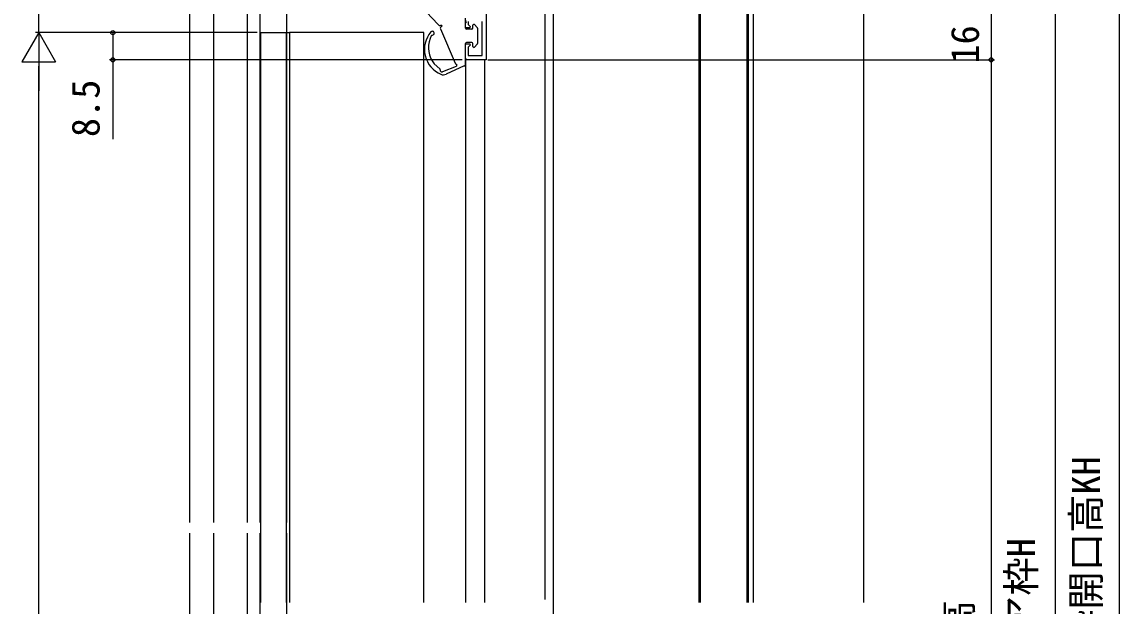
# Model space of a CAD drawing. Units: millimetres, scale not verified. Extents: x -525 to 525, y -783 to 779.
# Drawn here: x -225.6 to 117.6, y 32.7 to 215.4 of the extents above; entities that cross this region are included whole.
import ezdxf
from ezdxf.enums import TextEntityAlignment as Align

# ---------------------------------------------------------------- set-up
doc = ezdxf.new("R2010")
doc.units = ezdxf.units.MM
doc.header["$LTSCALE"] = 4
for name, color, linetype in [('0-3_YKK_11', 7, 'Continuous'), ('0-5_YKK_12', 2, 'Continuous'), ('0-6_YKK_13', 4, 'Continuous'), ('0-7_YKK_D', 6, 'Continuous'), ('0-9_YSS_K', 3, 'Continuous')]:
    doc.layers.add(name, color=color, linetype=linetype)
doc.styles.add('ＭＳ ゴシック', font='')
doc.styles.get('ＭＳ ゴシック').set_extended_font_data('MS Gothic')

msp = doc.modelspace()

# ---------------------------------------------------------------- linework, layer by layer
at = {"layer": '0-3_YKK_11'}
for points in [[(-80.408, 219.589), (-80.408, 203.589), (-86.908, 203.589), (-86.908, 208.589), (-85.531, 208.589), (-85.372, 208.201), (-86.008, 207.565), (-86.008, 204.989), (-81.708, 204.989), (-81.708, 215.589)], [(-86.008, 215.589), (-86.008, 214.614), (-85.372, 213.977), (-85.532, 213.589), (-86.908, 213.589), (-86.908, 216.589)]]:
    msp.add_lwpolyline(points, dxfattribs=at)
at = {"layer": '0-5_YKK_12'}
for p, q in [((-59.408, 424.411), (-59.408, -311.728)), ((-173.208, 295.105), (-173.208, 58.817)), ((-165.713, 291.489), (-165.713, 58.817)), ((1.592, 257.59), (1.592, 33.804)), ((3.092, 257.59), (3.092, 33.804)), ((-151.208, 237.59), (-151.208, 58.817)), ((-142.908, 237.59), (-142.875, 58.817)), ((-142.908, 232.089), (-142.908, 212.089)), ((-61.908, 34.73), (-61.908, 232.59)), ((-13.908, 232.59), (-13.908, 33.804)), ((-13.408, 232.59), (-13.408, 33.804)), ((1.092, 232.59), (1.092, 33.804)), ((-151.008, 212.089), (-151.008, 33.817)), ((-151.008, 212.089), (-142.008, 212.089)), ((-142.908, 33.817), (-142.908, 212.089)), ((-86.908, 203.589), (-86.908, 33.817)), ((-80.908, 203.589), (-86.908, 203.589)), ((-80.908, 203.589), (-80.908, 33.817)), ((-173.208, 55.537), (-173.208, -215.41)), ((-165.713, 55.537), (-165.713, -215.41)), ((-155.208, 55.537), (-155.208, -215.41)), ((-151.208, 55.537), (-151.208, -215.41)), ((-142.874, 55.537), (-142.82, -211.41))]:
    msp.add_line(p, q, dxfattribs=at)
msp.add_lwpolyline([(-151.708, 237.59), (-155.208, 237.59), (-155.208, 58.817)], dxfattribs=at)
at = {"layer": '0-6_YKK_13'}
for p, q in [((-95.465, 214.608), (-99.101, 218.517)), ((-94.302, 214.289), (-94.732, 214.289)), ((-94.358, 214.289), (-94.732, 214.289)), ((-94.699, 213.244), (-90.122, 202.563)), ((-94.302, 214.289), (-94.302, 214.07)), ((-86.908, 213.489), (-86.908, 215.189)), ((-84.908, 213.189), (-86.608, 213.189)), ((-84.608, 213.489), (-84.608, 214.389)), ((-83.196, 213.702), (-84.096, 214.602)), ((-83.108, 213.489), (-83.108, 208.689)), ((-99.908, 33.817), (-99.908, 212.089)), ((-86.908, 203.839), (-86.908, 208.689)), ((-84.908, 208.989), (-86.608, 208.989)), ((-84.608, 207.789), (-84.608, 208.689)), ((-83.196, 208.477), (-84.096, 207.577)), ((-86.912, 201.865), (-86.908, 203.539)), ((-86.608, 203.839), (-86.908, 203.839)), ((-86.608, 203.539), (-86.908, 203.539)), ((-86.608, 203.539), (-86.608, 203.839)), ((-96.679, 202.377), (-94.869, 200.779)), ((-93.939, 199.956), (-89.724, 201.592)), ((-87.284, 201.727), (-92.935, 199.094)), ((-89.724, 202.228), (-89.724, 201.592))]:
    msp.add_line(p, q, dxfattribs=at)
msp.add_lwpolyline([(-99.908, 212.089), (-141.908, 212.089), (-141.908, 33.817)], dxfattribs=at)
for centre, radius, start, end in [((-94.732, 215.289), 1, 222.93266, 270), ((-94.152, 213.489), 0.6, 104.47751, 204.15731), ((-86.908, 215.489), 0.3, 270, 90), ((-86.608, 213.489), 0.3, 180, 270), ((-84.908, 213.489), 0.3, 270, 0), ((-84.308, 214.389), 0.3, 45, 180), ((-83.408, 213.489), 0.3, 0, 45), ((-91.269, 206.842), 8.444, 139.60262, 247.07252), ((-90.62, 207.416), 7.881, 158.73447, 219.74648), ((-90.498, 207.401), 8, 150.40359, 158.95261), ((-97.251, 211.917), 0.6, 250.18504, 138.50831), ((-86.608, 208.689), 0.3, 90, 180), ((-84.908, 208.689), 0.3, 0, 90), ((-84.308, 207.789), 0.3, 180, 315), ((-83.408, 208.689), 0.3, 315, 0), ((-89.574, 202.809), 0.6, 204.15731, 255.52249), ((-95.067, 200.554), 0.3, 340.58801, 48.5637), ((-94.313, 200.289), 0.5, 160.58801, 300.37627), ((-94.313, 200.289), 0.5, 178.58801, 318.37627), ((-93.78, 200.907), 2, 247.07252, 294.98416), ((-87.177, 202.007), 0.3, 248.96036, 331.77961)]:
    msp.add_arc(centre, radius, start, end, dxfattribs=at)
at = {"layer": '0-7_YKK_D'}
for p, q in [((117.592, 254.09), (117.592, -163.91)), ((97.592, 244.09), (97.592, -183.91)), ((-220.396, 212.089), (-220.396, 219.589)), ((77.592, 219.589), (77.592, 203.589)), ((-220.396, 212.089), (-225.646, 202.996)), ((-192.332, 212.089), (-221.396, 212.089)), ((-152.008, 212.089), (-221.396, 212.089)), ((-220.396, 212.089), (-215.146, 202.996)), ((-220.396, 212.089), (-220.396, 193.903)), ((-152.008, 212.089), (-198.21, 212.089)), ((-225.646, 202.996), (-215.146, 202.996)), ((-87.908, 203.589), (-198.21, 203.589)), ((-79.908, 203.589), (78.592, 203.589)), ((-23.362, 203.589), (78.592, 203.589)), ((77.592, 203.589), (77.592, -174.41)), ((-220.396, -173.41), (-220.396, 201.589))]:
    msp.add_line(p, q, dxfattribs=at)
msp.add_lwpolyline([(-197.21, 212.089), (-197.21, 203.589), (-197.21, 178.744)], dxfattribs=at)
for centre in [(-197.21, 212.089), (-197.21, 203.589), (77.592, 203.589), (77.592, 203.589)]:
    msp.add_circle(centre, 0.637, dxfattribs=at)
at = {"layer": '0-9_YSS_K'}
msp.add_line((37.592, 259.59), (37.592, 33.817), dxfattribs=at)

# ---------------------------------------------------------------- texts
at = {"layer": '0-7_YKK_D', "style": 'ＭＳ ゴシック'}
for s, p in [('16', (76.392, 202.419)), ('8.5', (-198.71, 179.426)), ('①既設ドア枠開口高KH', (114.279, -40.41)), ('②新設ドア枠H', (93.979, -24.013)), ('④有効開口高', (74.279, -37.365))]:
    msp.add_text(s, height=8.798, rotation=90, dxfattribs=at).set_placement(p, align=Align.BOTTOM_LEFT)

doc.saveas('drawing.dxf')
